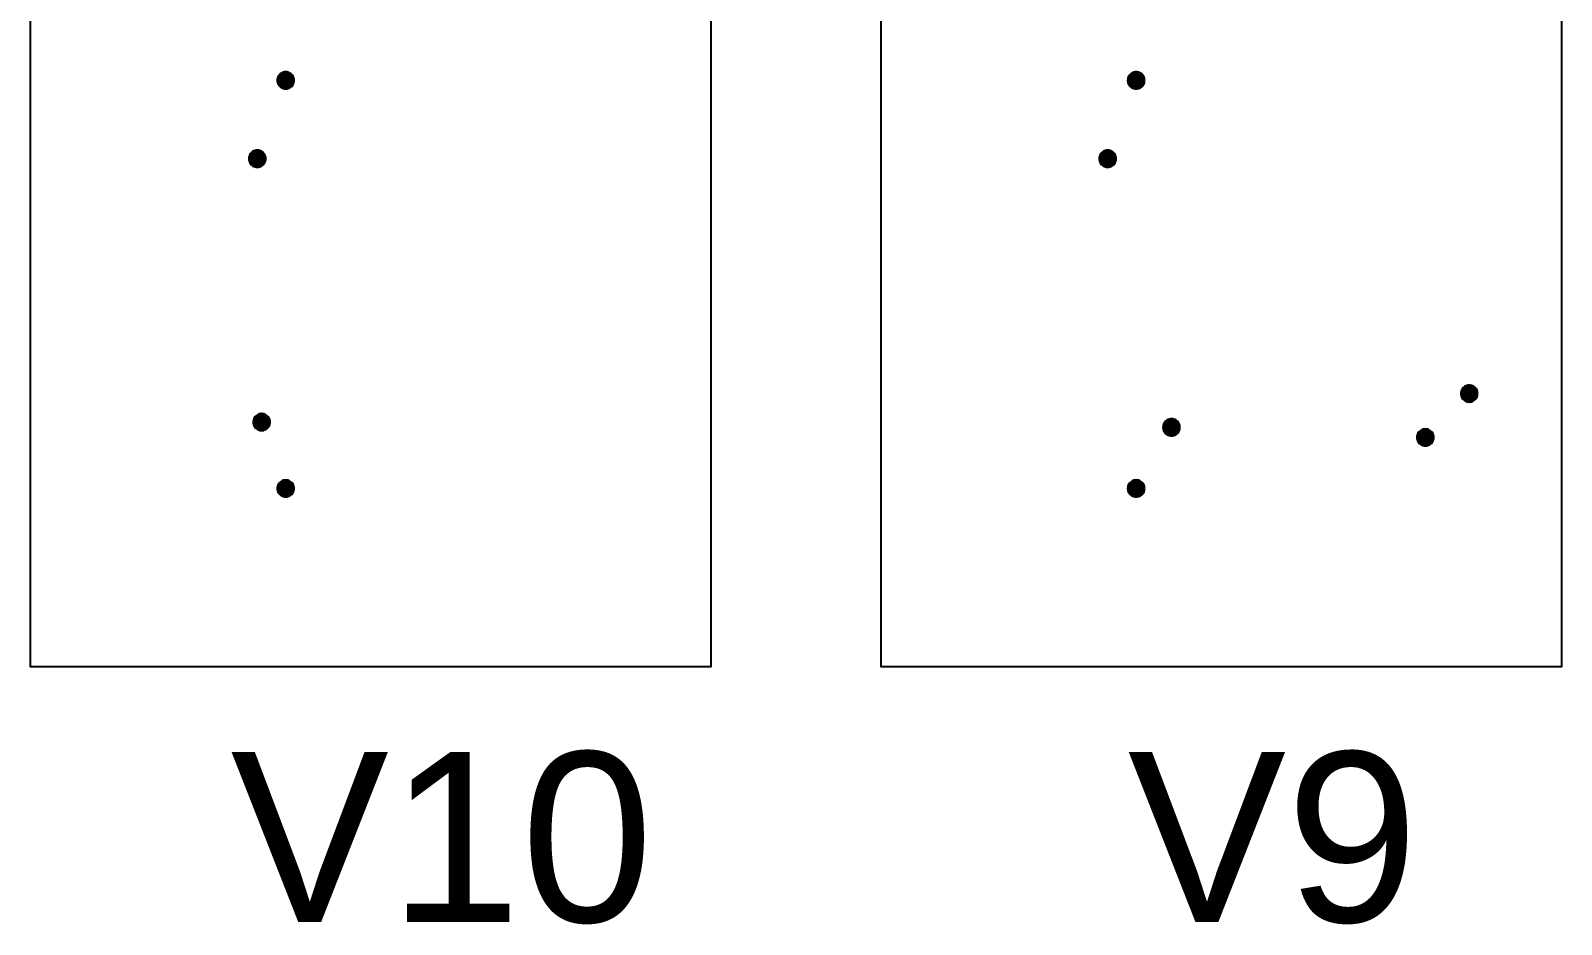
# Model space of a CAD drawing. Extents: x -2 to 177, y -6 to 16.
# Drawn here: x 18 to 27, y 4.99 to 10.24 of the extents above; entities that cross this region are included whole.
import ezdxf

# ---------------------------------------------------------------- set-up
doc = ezdxf.new("R2010")
doc.units = 0
doc.layers.get('0').update_dxf_attribs({"color": 255, "linetype": 'continuous'})
for name, color, linetype in [('Outline', 1, 'continuous'), ('V10', 227, 'continuous'), ('V9', 164, 'continuous')]:
    doc.layers.add(name, color=color, linetype=linetype)
doc.styles.get("Standard").update_dxf_attribs({"font": 'ARIAL.TTF'})

msp = doc.modelspace()

# ---------------------------------------------------------------- linework, layer by layer
at = {"layer": 'Outline'}
for points in [[(22, 15.5), (22, 6.5), (18, 6.5), (18, 15.5)], [(27, 15.5), (27, 6.5), (23, 6.5), (23, 15.5)]]:
    msp.add_lwpolyline(points, close=True, dxfattribs=at)
at = {"layer": 'V10'}
for points in [[(19.55, 9.95), (19.5496, 9.9565), (19.5483, 9.9629), (19.5462, 9.9691), (19.5433, 9.975), (19.5397, 9.9804), (19.5354, 9.9854), (19.5304, 9.9897), (19.525, 9.9933), (19.5191, 9.9962), (19.5129, 9.9983), (19.5065, 9.9996), (19.5, 10), (19.4935, 9.9996), (19.4871, 9.9983), (19.4809, 9.9962), (19.475, 9.9933), (19.4696, 9.9897), (19.4646, 9.9854), (19.4603, 9.9804), (19.4567, 9.975), (19.4538, 9.9691), (19.4517, 9.9629), (19.4504, 9.9565), (19.45, 9.95), (19.4504, 9.9435), (19.4517, 9.9371), (19.4538, 9.9309), (19.4567, 9.925), (19.4603, 9.9196), (19.4646, 9.9146), (19.4696, 9.9103), (19.475, 9.9067), (19.4809, 9.9038), (19.4871, 9.9017), (19.4935, 9.9004), (19.5, 9.9), (19.5065, 9.9004), (19.5129, 9.9017), (19.5191, 9.9038), (19.525, 9.9067), (19.5304, 9.9103), (19.5354, 9.9146), (19.5397, 9.9196), (19.5433, 9.925), (19.5462, 9.9309), (19.5483, 9.9371), (19.5496, 9.9435), (19.55, 9.95)], [(19.3824, 9.4896), (19.382, 9.4961), (19.3807, 9.5025), (19.3786, 9.5087), (19.3757, 9.5146), (19.3721, 9.52), (19.3678, 9.5249), (19.3628, 9.5292), (19.3574, 9.5329), (19.3515, 9.5357), (19.3454, 9.5378), (19.3389, 9.5391), (19.3324, 9.5396), (19.3259, 9.5391), (19.3195, 9.5378), (19.3133, 9.5357), (19.3074, 9.5329), (19.302, 9.5292), (19.2971, 9.5249), (19.2927, 9.52), (19.2891, 9.5146), (19.2862, 9.5087), (19.2841, 9.5025), (19.2828, 9.4961), (19.2824, 9.4896), (19.2828, 9.483), (19.2841, 9.4766), (19.2862, 9.4704), (19.2891, 9.4646), (19.2927, 9.4591), (19.2971, 9.4542), (19.302, 9.4499), (19.3074, 9.4462), (19.3133, 9.4434), (19.3195, 9.4413), (19.3259, 9.44), (19.3324, 9.4396), (19.3389, 9.44), (19.3454, 9.4413), (19.3515, 9.4434), (19.3574, 9.4462), (19.3628, 9.4499), (19.3678, 9.4542), (19.3721, 9.4591), (19.3757, 9.4646), (19.3786, 9.4704), (19.3807, 9.4766), (19.382, 9.483), (19.3824, 9.4896)], [(19.4081, 7.94), (19.4076, 7.9465), (19.4064, 7.9529), (19.4043, 7.9591), (19.4014, 7.965), (19.3977, 7.9704), (19.3934, 7.9753), (19.3885, 7.9796), (19.3831, 7.9833), (19.3772, 7.9862), (19.371, 7.9883), (19.3646, 7.9895), (19.3581, 7.99), (19.3515, 7.9895), (19.3451, 7.9883), (19.3389, 7.9862), (19.3331, 7.9833), (19.3276, 7.9796), (19.3227, 7.9753), (19.3184, 7.9704), (19.3148, 7.965), (19.3119, 7.9591), (19.3098, 7.9529), (19.3085, 7.9465), (19.3081, 7.94), (19.3085, 7.9334), (19.3098, 7.927), (19.3119, 7.9208), (19.3148, 7.915), (19.3184, 7.9095), (19.3227, 7.9046), (19.3276, 7.9003), (19.3331, 7.8967), (19.3389, 7.8938), (19.3451, 7.8917), (19.3515, 7.8904), (19.3581, 7.89), (19.3646, 7.8904), (19.371, 7.8917), (19.3772, 7.8938), (19.3831, 7.8967), (19.3885, 7.9003), (19.3934, 7.9046), (19.3977, 7.9095), (19.4014, 7.915), (19.4043, 7.9208), (19.4064, 7.927), (19.4076, 7.9334), (19.4081, 7.94)], [(19.55, 7.55), (19.5496, 7.5565), (19.5483, 7.5629), (19.5462, 7.5691), (19.5433, 7.575), (19.5397, 7.5804), (19.5354, 7.5854), (19.5304, 7.5897), (19.525, 7.5933), (19.5191, 7.5962), (19.5129, 7.5983), (19.5065, 7.5996), (19.5, 7.6), (19.4935, 7.5996), (19.4871, 7.5983), (19.4809, 7.5962), (19.475, 7.5933), (19.4696, 7.5897), (19.4646, 7.5854), (19.4603, 7.5804), (19.4567, 7.575), (19.4538, 7.5691), (19.4517, 7.5629), (19.4504, 7.5565), (19.45, 7.55), (19.4504, 7.5435), (19.4517, 7.5371), (19.4538, 7.5309), (19.4567, 7.525), (19.4603, 7.5196), (19.4646, 7.5146), (19.4696, 7.5103), (19.475, 7.5067), (19.4809, 7.5038), (19.4871, 7.5017), (19.4935, 7.5004), (19.5, 7.5), (19.5065, 7.5004), (19.5129, 7.5017), (19.5191, 7.5038), (19.525, 7.5067), (19.5304, 7.5103), (19.5354, 7.5146), (19.5397, 7.5196), (19.5433, 7.525), (19.5462, 7.5309), (19.5483, 7.5371), (19.5496, 7.5435), (19.55, 7.55)]]:
    msp.add_lwpolyline(points, close=True, dxfattribs=at)
for points in [[(19.4809, 9.9962), (19.4646, 9.9854), (19.5, 9.95)], [(19.5, 10), (19.4809, 9.9962), (19.5, 9.95)], [(19.5191, 9.9962), (19.5, 10), (19.5, 9.95)], [(19.5354, 9.9854), (19.5191, 9.9962), (19.5, 9.95)], [(19.4538, 9.9691), (19.45, 9.95), (19.5, 9.95)], [(19.45, 9.95), (19.4538, 9.9309), (19.5, 9.95)], [(19.4646, 9.9854), (19.4538, 9.9691), (19.5, 9.95)], [(19.4538, 9.9309), (19.4646, 9.9146), (19.5, 9.95)], [(19.4646, 9.9146), (19.4809, 9.9038), (19.5, 9.95)], [(19.4809, 9.9038), (19.5, 9.9), (19.5, 9.95)], [(19.5462, 9.9691), (19.5354, 9.9854), (19.5, 9.95)], [(19.55, 9.95), (19.5462, 9.9691), (19.5, 9.95)], [(19.5, 9.9), (19.5191, 9.9038), (19.5, 9.95)], [(19.5191, 9.9038), (19.5354, 9.9146), (19.5, 9.95)], [(19.5354, 9.9146), (19.5462, 9.9309), (19.5, 9.95)], [(19.5462, 9.9309), (19.55, 9.95), (19.5, 9.95)], [(19.2862, 9.5087), (19.2824, 9.4896), (19.3324, 9.4896)], [(19.2824, 9.4896), (19.2862, 9.4704), (19.3324, 9.4896)], [(19.2971, 9.5249), (19.2862, 9.5087), (19.3324, 9.4896)], [(19.2862, 9.4704), (19.2971, 9.4542), (19.3324, 9.4896)], [(19.3133, 9.5357), (19.2971, 9.5249), (19.3324, 9.4896)], [(19.2971, 9.4542), (19.3133, 9.4434), (19.3324, 9.4896)], [(19.3324, 9.5396), (19.3133, 9.5357), (19.3324, 9.4896)], [(19.3133, 9.4434), (19.3324, 9.4396), (19.3324, 9.4896)], [(19.3515, 9.5357), (19.3324, 9.5396), (19.3324, 9.4896)], [(19.3678, 9.5249), (19.3515, 9.5357), (19.3324, 9.4896)], [(19.3786, 9.5087), (19.3678, 9.5249), (19.3324, 9.4896)], [(19.3824, 9.4896), (19.3786, 9.5087), (19.3324, 9.4896)], [(19.3324, 9.4396), (19.3515, 9.4434), (19.3324, 9.4896)], [(19.3515, 9.4434), (19.3678, 9.4542), (19.3324, 9.4896)], [(19.3678, 9.4542), (19.3786, 9.4704), (19.3324, 9.4896)], [(19.3786, 9.4704), (19.3824, 9.4896), (19.3324, 9.4896)], [(19.3119, 7.9591), (19.3081, 7.94), (19.3581, 7.94)], [(19.3081, 7.94), (19.3119, 7.9208), (19.3581, 7.94)], [(19.3227, 7.9753), (19.3119, 7.9591), (19.3581, 7.94)], [(19.3119, 7.9208), (19.3227, 7.9046), (19.3581, 7.94)], [(19.3389, 7.9862), (19.3227, 7.9753), (19.3581, 7.94)], [(19.3227, 7.9046), (19.3389, 7.8938), (19.3581, 7.94)], [(19.3581, 7.99), (19.3389, 7.9862), (19.3581, 7.94)], [(19.3389, 7.8938), (19.3581, 7.89), (19.3581, 7.94)], [(19.3772, 7.9862), (19.3581, 7.99), (19.3581, 7.94)], [(19.3934, 7.9753), (19.3772, 7.9862), (19.3581, 7.94)], [(19.4043, 7.9591), (19.3934, 7.9753), (19.3581, 7.94)], [(19.4081, 7.94), (19.4043, 7.9591), (19.3581, 7.94)], [(19.3581, 7.89), (19.3772, 7.8938), (19.3581, 7.94)], [(19.3772, 7.8938), (19.3934, 7.9046), (19.3581, 7.94)], [(19.3934, 7.9046), (19.4043, 7.9208), (19.3581, 7.94)], [(19.4043, 7.9208), (19.4081, 7.94), (19.3581, 7.94)], [(19.4538, 7.5691), (19.45, 7.55), (19.5, 7.55)], [(19.4646, 7.5854), (19.4538, 7.5691), (19.5, 7.55)], [(19.4809, 7.5962), (19.4646, 7.5854), (19.5, 7.55)], [(19.5, 7.6), (19.4809, 7.5962), (19.5, 7.55)], [(19.5191, 7.5962), (19.5, 7.6), (19.5, 7.55)], [(19.5354, 7.5854), (19.5191, 7.5962), (19.5, 7.55)], [(19.5462, 7.5691), (19.5354, 7.5854), (19.5, 7.55)], [(19.55, 7.55), (19.5462, 7.5691), (19.5, 7.55)], [(19.45, 7.55), (19.4538, 7.5309), (19.5, 7.55)], [(19.4538, 7.5309), (19.4646, 7.5146), (19.5, 7.55)], [(19.4646, 7.5146), (19.4809, 7.5038), (19.5, 7.55)], [(19.4809, 7.5038), (19.5, 7.5), (19.5, 7.55)], [(19.5, 7.5), (19.5191, 7.5038), (19.5, 7.55)], [(19.5191, 7.5038), (19.5354, 7.5146), (19.5, 7.55)], [(19.5354, 7.5146), (19.5462, 7.5309), (19.5, 7.55)], [(19.5462, 7.5309), (19.55, 7.55), (19.5, 7.55)]]:
    msp.add_solid(points, dxfattribs=at)
at = {"layer": 'V9'}
for points in [[(24.55, 9.95), (24.5496, 9.9565), (24.5483, 9.9629), (24.5462, 9.9691), (24.5433, 9.975), (24.5397, 9.9804), (24.5354, 9.9854), (24.5304, 9.9897), (24.525, 9.9933), (24.5191, 9.9962), (24.5129, 9.9983), (24.5065, 9.9996), (24.5, 10), (24.4935, 9.9996), (24.4871, 9.9983), (24.4809, 9.9962), (24.475, 9.9933), (24.4696, 9.9897), (24.4646, 9.9854), (24.4603, 9.9804), (24.4567, 9.975), (24.4538, 9.9691), (24.4517, 9.9629), (24.4504, 9.9565), (24.45, 9.95), (24.4504, 9.9435), (24.4517, 9.9371), (24.4538, 9.9309), (24.4567, 9.925), (24.4603, 9.9196), (24.4646, 9.9146), (24.4696, 9.9103), (24.475, 9.9067), (24.4809, 9.9038), (24.4871, 9.9017), (24.4935, 9.9004), (24.5, 9.9), (24.5065, 9.9004), (24.5129, 9.9017), (24.5191, 9.9038), (24.525, 9.9067), (24.5304, 9.9103), (24.5354, 9.9146), (24.5397, 9.9196), (24.5433, 9.925), (24.5462, 9.9309), (24.5483, 9.9371), (24.5496, 9.9435), (24.55, 9.95)], [(24.3824, 9.4896), (24.382, 9.4961), (24.3807, 9.5025), (24.3786, 9.5087), (24.3757, 9.5146), (24.3721, 9.52), (24.3678, 9.5249), (24.3628, 9.5292), (24.3574, 9.5329), (24.3515, 9.5357), (24.3454, 9.5378), (24.3389, 9.5391), (24.3324, 9.5396), (24.3259, 9.5391), (24.3195, 9.5378), (24.3133, 9.5357), (24.3074, 9.5329), (24.302, 9.5292), (24.2971, 9.5249), (24.2927, 9.52), (24.2891, 9.5146), (24.2862, 9.5087), (24.2841, 9.5025), (24.2828, 9.4961), (24.2824, 9.4896), (24.2828, 9.483), (24.2841, 9.4766), (24.2862, 9.4704), (24.2891, 9.4646), (24.2927, 9.4591), (24.2971, 9.4542), (24.302, 9.4499), (24.3074, 9.4462), (24.3133, 9.4434), (24.3195, 9.4413), (24.3259, 9.44), (24.3324, 9.4396), (24.3389, 9.44), (24.3454, 9.4413), (24.3515, 9.4434), (24.3574, 9.4462), (24.3628, 9.4499), (24.3678, 9.4542), (24.3721, 9.4591), (24.3757, 9.4646), (24.3786, 9.4704), (24.3807, 9.4766), (24.382, 9.483), (24.3824, 9.4896)], [(26.5081, 8.1081), (26.5077, 8.1146), (26.5064, 8.121), (26.5043, 8.1272), (26.5014, 8.1331), (26.4978, 8.1385), (26.4934, 8.1434), (26.4885, 8.1478), (26.4831, 8.1514), (26.4772, 8.1543), (26.471, 8.1564), (26.4646, 8.1577), (26.4581, 8.1581), (26.4516, 8.1577), (26.4452, 8.1564), (26.439, 8.1543), (26.4331, 8.1514), (26.4277, 8.1478), (26.4227, 8.1434), (26.4184, 8.1385), (26.4148, 8.1331), (26.4119, 8.1272), (26.4098, 8.121), (26.4085, 8.1146), (26.4081, 8.1081), (26.4085, 8.1016), (26.4098, 8.0952), (26.4119, 8.089), (26.4148, 8.0831), (26.4184, 8.0777), (26.4227, 8.0727), (26.4277, 8.0684), (26.4331, 8.0648), (26.439, 8.0619), (26.4452, 8.0598), (26.4516, 8.0585), (26.4581, 8.0581), (26.4646, 8.0585), (26.471, 8.0598), (26.4772, 8.0619), (26.4831, 8.0648), (26.4885, 8.0684), (26.4934, 8.0727), (26.4978, 8.0777), (26.5014, 8.0831), (26.5043, 8.089), (26.5064, 8.0952), (26.5077, 8.1016), (26.5081, 8.1081)], [(24.7575, 7.9094), (24.7571, 7.9159), (24.7558, 7.9223), (24.7537, 7.9285), (24.7508, 7.9344), (24.7472, 7.9398), (24.7429, 7.9448), (24.7379, 7.9491), (24.7325, 7.9527), (24.7266, 7.9556), (24.7204, 7.9577), (24.714, 7.959), (24.7075, 7.9594), (24.701, 7.959), (24.6946, 7.9577), (24.6884, 7.9556), (24.6825, 7.9527), (24.6771, 7.9491), (24.6721, 7.9448), (24.6678, 7.9398), (24.6642, 7.9344), (24.6613, 7.9285), (24.6592, 7.9223), (24.6579, 7.9159), (24.6575, 7.9094), (24.6579, 7.9029), (24.6592, 7.8965), (24.6613, 7.8903), (24.6642, 7.8844), (24.6678, 7.879), (24.6721, 7.874), (24.6771, 7.8697), (24.6825, 7.8661), (24.6884, 7.8632), (24.6946, 7.8611), (24.701, 7.8598), (24.7075, 7.8594), (24.714, 7.8598), (24.7204, 7.8611), (24.7266, 7.8632), (24.7325, 7.8661), (24.7379, 7.8697), (24.7429, 7.874), (24.7472, 7.879), (24.7508, 7.8844), (24.7537, 7.8903), (24.7558, 7.8965), (24.7571, 7.9029), (24.7575, 7.9094)], [(26.25, 7.85), (26.2496, 7.8565), (26.2483, 7.8629), (26.2462, 7.8691), (26.2433, 7.875), (26.2397, 7.8804), (26.2354, 7.8854), (26.2304, 7.8897), (26.225, 7.8933), (26.2191, 7.8962), (26.2129, 7.8983), (26.2065, 7.8996), (26.2, 7.9), (26.1935, 7.8996), (26.1871, 7.8983), (26.1809, 7.8962), (26.175, 7.8933), (26.1696, 7.8897), (26.1646, 7.8854), (26.1603, 7.8804), (26.1567, 7.875), (26.1538, 7.8691), (26.1517, 7.8629), (26.1504, 7.8565), (26.15, 7.85), (26.1504, 7.8435), (26.1517, 7.8371), (26.1538, 7.8309), (26.1567, 7.825), (26.1603, 7.8196), (26.1646, 7.8146), (26.1696, 7.8103), (26.175, 7.8067), (26.1809, 7.8038), (26.1871, 7.8017), (26.1935, 7.8004), (26.2, 7.8), (26.2065, 7.8004), (26.2129, 7.8017), (26.2191, 7.8038), (26.225, 7.8067), (26.2304, 7.8103), (26.2354, 7.8146), (26.2397, 7.8196), (26.2433, 7.825), (26.2462, 7.8309), (26.2483, 7.8371), (26.2496, 7.8435), (26.25, 7.85)], [(24.55, 7.55), (24.5496, 7.5565), (24.5483, 7.5629), (24.5462, 7.5691), (24.5433, 7.575), (24.5397, 7.5804), (24.5354, 7.5854), (24.5304, 7.5897), (24.525, 7.5933), (24.5191, 7.5962), (24.5129, 7.5983), (24.5065, 7.5996), (24.5, 7.6), (24.4935, 7.5996), (24.4871, 7.5983), (24.4809, 7.5962), (24.475, 7.5933), (24.4696, 7.5897), (24.4646, 7.5854), (24.4603, 7.5804), (24.4567, 7.575), (24.4538, 7.5691), (24.4517, 7.5629), (24.4504, 7.5565), (24.45, 7.55), (24.4504, 7.5435), (24.4517, 7.5371), (24.4538, 7.5309), (24.4567, 7.525), (24.4603, 7.5196), (24.4646, 7.5146), (24.4696, 7.5103), (24.475, 7.5067), (24.4809, 7.5038), (24.4871, 7.5017), (24.4935, 7.5004), (24.5, 7.5), (24.5065, 7.5004), (24.5129, 7.5017), (24.5191, 7.5038), (24.525, 7.5067), (24.5304, 7.5103), (24.5354, 7.5146), (24.5397, 7.5196), (24.5433, 7.525), (24.5462, 7.5309), (24.5483, 7.5371), (24.5496, 7.5435), (24.55, 7.55)]]:
    msp.add_lwpolyline(points, close=True, dxfattribs=at)
for points in [[(24.4809, 9.9962), (24.4646, 9.9854), (24.5, 9.95)], [(24.5, 10), (24.4809, 9.9962), (24.5, 9.95)], [(24.5191, 9.9962), (24.5, 10), (24.5, 9.95)], [(24.5354, 9.9854), (24.5191, 9.9962), (24.5, 9.95)], [(24.4538, 9.9691), (24.45, 9.95), (24.5, 9.95)], [(24.45, 9.95), (24.4538, 9.9309), (24.5, 9.95)], [(24.4646, 9.9854), (24.4538, 9.9691), (24.5, 9.95)], [(24.4538, 9.9309), (24.4646, 9.9146), (24.5, 9.95)], [(24.4646, 9.9146), (24.4809, 9.9038), (24.5, 9.95)], [(24.4809, 9.9038), (24.5, 9.9), (24.5, 9.95)], [(24.5462, 9.9691), (24.5354, 9.9854), (24.5, 9.95)], [(24.55, 9.95), (24.5462, 9.9691), (24.5, 9.95)], [(24.5, 9.9), (24.5191, 9.9038), (24.5, 9.95)], [(24.5191, 9.9038), (24.5354, 9.9146), (24.5, 9.95)], [(24.5354, 9.9146), (24.5462, 9.9309), (24.5, 9.95)], [(24.5462, 9.9309), (24.55, 9.95), (24.5, 9.95)], [(24.2862, 9.5087), (24.2824, 9.4896), (24.3324, 9.4896)], [(24.2824, 9.4896), (24.2862, 9.4704), (24.3324, 9.4896)], [(24.2971, 9.5249), (24.2862, 9.5087), (24.3324, 9.4896)], [(24.2862, 9.4704), (24.2971, 9.4542), (24.3324, 9.4896)], [(24.3133, 9.5357), (24.2971, 9.5249), (24.3324, 9.4896)], [(24.2971, 9.4542), (24.3133, 9.4434), (24.3324, 9.4896)], [(24.3324, 9.5396), (24.3133, 9.5357), (24.3324, 9.4896)], [(24.3133, 9.4434), (24.3324, 9.4396), (24.3324, 9.4896)], [(24.3515, 9.5357), (24.3324, 9.5396), (24.3324, 9.4896)], [(24.3678, 9.5249), (24.3515, 9.5357), (24.3324, 9.4896)], [(24.3786, 9.5087), (24.3678, 9.5249), (24.3324, 9.4896)], [(24.3824, 9.4896), (24.3786, 9.5087), (24.3324, 9.4896)], [(24.3324, 9.4396), (24.3515, 9.4434), (24.3324, 9.4896)], [(24.3515, 9.4434), (24.3678, 9.4542), (24.3324, 9.4896)], [(24.3678, 9.4542), (24.3786, 9.4704), (24.3324, 9.4896)], [(24.3786, 9.4704), (24.3824, 9.4896), (24.3324, 9.4896)], [(26.4119, 8.1272), (26.4081, 8.1081), (26.4581, 8.1081)], [(26.4081, 8.1081), (26.4119, 8.089), (26.4581, 8.1081)], [(26.4227, 8.1434), (26.4119, 8.1272), (26.4581, 8.1081)], [(26.4119, 8.089), (26.4227, 8.0727), (26.4581, 8.1081)], [(26.439, 8.1543), (26.4227, 8.1434), (26.4581, 8.1081)], [(26.4227, 8.0727), (26.439, 8.0619), (26.4581, 8.1081)], [(26.4581, 8.1581), (26.439, 8.1543), (26.4581, 8.1081)], [(26.439, 8.0619), (26.4581, 8.0581), (26.4581, 8.1081)], [(26.4772, 8.1543), (26.4581, 8.1581), (26.4581, 8.1081)], [(26.4934, 8.1434), (26.4772, 8.1543), (26.4581, 8.1081)], [(26.5043, 8.1272), (26.4934, 8.1434), (26.4581, 8.1081)], [(26.5081, 8.1081), (26.5043, 8.1272), (26.4581, 8.1081)], [(26.4581, 8.0581), (26.4772, 8.0619), (26.4581, 8.1081)], [(26.4772, 8.0619), (26.4934, 8.0727), (26.4581, 8.1081)], [(26.4934, 8.0727), (26.5043, 8.089), (26.4581, 8.1081)], [(26.5043, 8.089), (26.5081, 8.1081), (26.4581, 8.1081)], [(24.6613, 7.9285), (24.6575, 7.9094), (24.7075, 7.9094)], [(24.6721, 7.9448), (24.6613, 7.9285), (24.7075, 7.9094)], [(24.6884, 7.9556), (24.6721, 7.9448), (24.7075, 7.9094)], [(24.7075, 7.9594), (24.6884, 7.9556), (24.7075, 7.9094)], [(24.7266, 7.9556), (24.7075, 7.9594), (24.7075, 7.9094)], [(24.7429, 7.9448), (24.7266, 7.9556), (24.7075, 7.9094)], [(24.7537, 7.9285), (24.7429, 7.9448), (24.7075, 7.9094)], [(24.7575, 7.9094), (24.7537, 7.9285), (24.7075, 7.9094)], [(24.6575, 7.9094), (24.6613, 7.8903), (24.7075, 7.9094)], [(24.6613, 7.8903), (24.6721, 7.874), (24.7075, 7.9094)], [(24.6721, 7.874), (24.6884, 7.8632), (24.7075, 7.9094)], [(24.6884, 7.8632), (24.7075, 7.8594), (24.7075, 7.9094)], [(24.7075, 7.8594), (24.7266, 7.8632), (24.7075, 7.9094)], [(24.7266, 7.8632), (24.7429, 7.874), (24.7075, 7.9094)], [(24.7429, 7.874), (24.7537, 7.8903), (24.7075, 7.9094)], [(24.7537, 7.8903), (24.7575, 7.9094), (24.7075, 7.9094)], [(26.1538, 7.8691), (26.15, 7.85), (26.2, 7.85)], [(26.15, 7.85), (26.1538, 7.8309), (26.2, 7.85)], [(26.1646, 7.8854), (26.1538, 7.8691), (26.2, 7.85)], [(26.1538, 7.8309), (26.1646, 7.8146), (26.2, 7.85)], [(26.1809, 7.8962), (26.1646, 7.8854), (26.2, 7.85)], [(26.1646, 7.8146), (26.1809, 7.8038), (26.2, 7.85)], [(26.2, 7.9), (26.1809, 7.8962), (26.2, 7.85)], [(26.1809, 7.8038), (26.2, 7.8), (26.2, 7.85)], [(26.2191, 7.8962), (26.2, 7.9), (26.2, 7.85)], [(26.2354, 7.8854), (26.2191, 7.8962), (26.2, 7.85)], [(26.2462, 7.8691), (26.2354, 7.8854), (26.2, 7.85)], [(26.25, 7.85), (26.2462, 7.8691), (26.2, 7.85)], [(26.2, 7.8), (26.2191, 7.8038), (26.2, 7.85)], [(26.2191, 7.8038), (26.2354, 7.8146), (26.2, 7.85)], [(26.2354, 7.8146), (26.2462, 7.8309), (26.2, 7.85)], [(26.2462, 7.8309), (26.25, 7.85), (26.2, 7.85)], [(24.4538, 7.5691), (24.45, 7.55), (24.5, 7.55)], [(24.4646, 7.5854), (24.4538, 7.5691), (24.5, 7.55)], [(24.4809, 7.5962), (24.4646, 7.5854), (24.5, 7.55)], [(24.5, 7.6), (24.4809, 7.5962), (24.5, 7.55)], [(24.5191, 7.5962), (24.5, 7.6), (24.5, 7.55)], [(24.5354, 7.5854), (24.5191, 7.5962), (24.5, 7.55)], [(24.5462, 7.5691), (24.5354, 7.5854), (24.5, 7.55)], [(24.55, 7.55), (24.5462, 7.5691), (24.5, 7.55)], [(24.45, 7.55), (24.4538, 7.5309), (24.5, 7.55)], [(24.4538, 7.5309), (24.4646, 7.5146), (24.5, 7.55)], [(24.4646, 7.5146), (24.4809, 7.5038), (24.5, 7.55)], [(24.4809, 7.5038), (24.5, 7.5), (24.5, 7.55)], [(24.5, 7.5), (24.5191, 7.5038), (24.5, 7.55)], [(24.5191, 7.5038), (24.5354, 7.5146), (24.5, 7.55)], [(24.5354, 7.5146), (24.5462, 7.5309), (24.5, 7.55)], [(24.5462, 7.5309), (24.55, 7.55), (24.5, 7.55)]]:
    msp.add_solid(points, dxfattribs=at)

# ---------------------------------------------------------------- texts
for s, p in [('V10', (19.175, 5)), ('V9', (24.45, 5))]:
    msp.add_text(s, height=1).set_placement(p)

doc.saveas('drawing.dxf')
